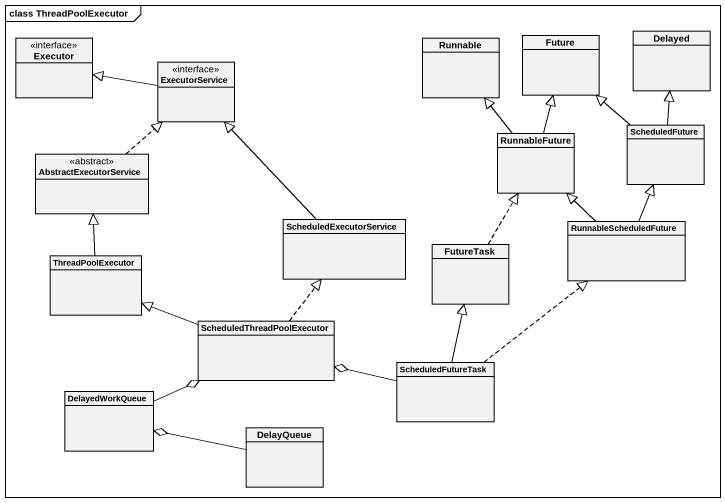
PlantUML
@startuml
mainframe class ThreadPoolExecutor
hide circle
hide empty members
class Executor <<interface>>
class Runnable
class Future
class Delayed
class ExecutorService <<interface>>
class AbstractExecutorService <<abstract>>
class RunnableFuture
class ScheduledFuture
class ScheduledExecutorService
class RunnableScheduledFuture
class ThreadPoolExecutor
class FutureTask
class ScheduledThreadPoolExecutor
class ScheduledFutureTask
class DelayedWorkQueue
class DelayQueue
ExecutorService -left-|> Executor
AbstractExecutorService .up.|> ExecutorService
RunnableFuture -up-|> Runnable
RunnableFuture -up-|> Future
ScheduledFuture -up-|> Future
ScheduledFuture -up-|> Delayed
ScheduledExecutorService -up-|> ExecutorService
RunnableScheduledFuture -up-|> RunnableFuture
RunnableScheduledFuture -up-|> ScheduledFuture
ThreadPoolExecutor -up-|> AbstractExecutorService
FutureTask .up.|> RunnableFuture
ScheduledThreadPoolExecutor .up.|> ScheduledExecutorService
ScheduledThreadPoolExecutor -left-|> ThreadPoolExecutor
ScheduledFutureTask .up.|> RunnableScheduledFuture
ScheduledFutureTask -up-|> FutureTask
ScheduledFutureTask -left-o ScheduledThreadPoolExecutor
DelayedWorkQueue -right-o ScheduledThreadPoolExecutor
DelayQueue -left-o DelayedWorkQueue
@enduml
